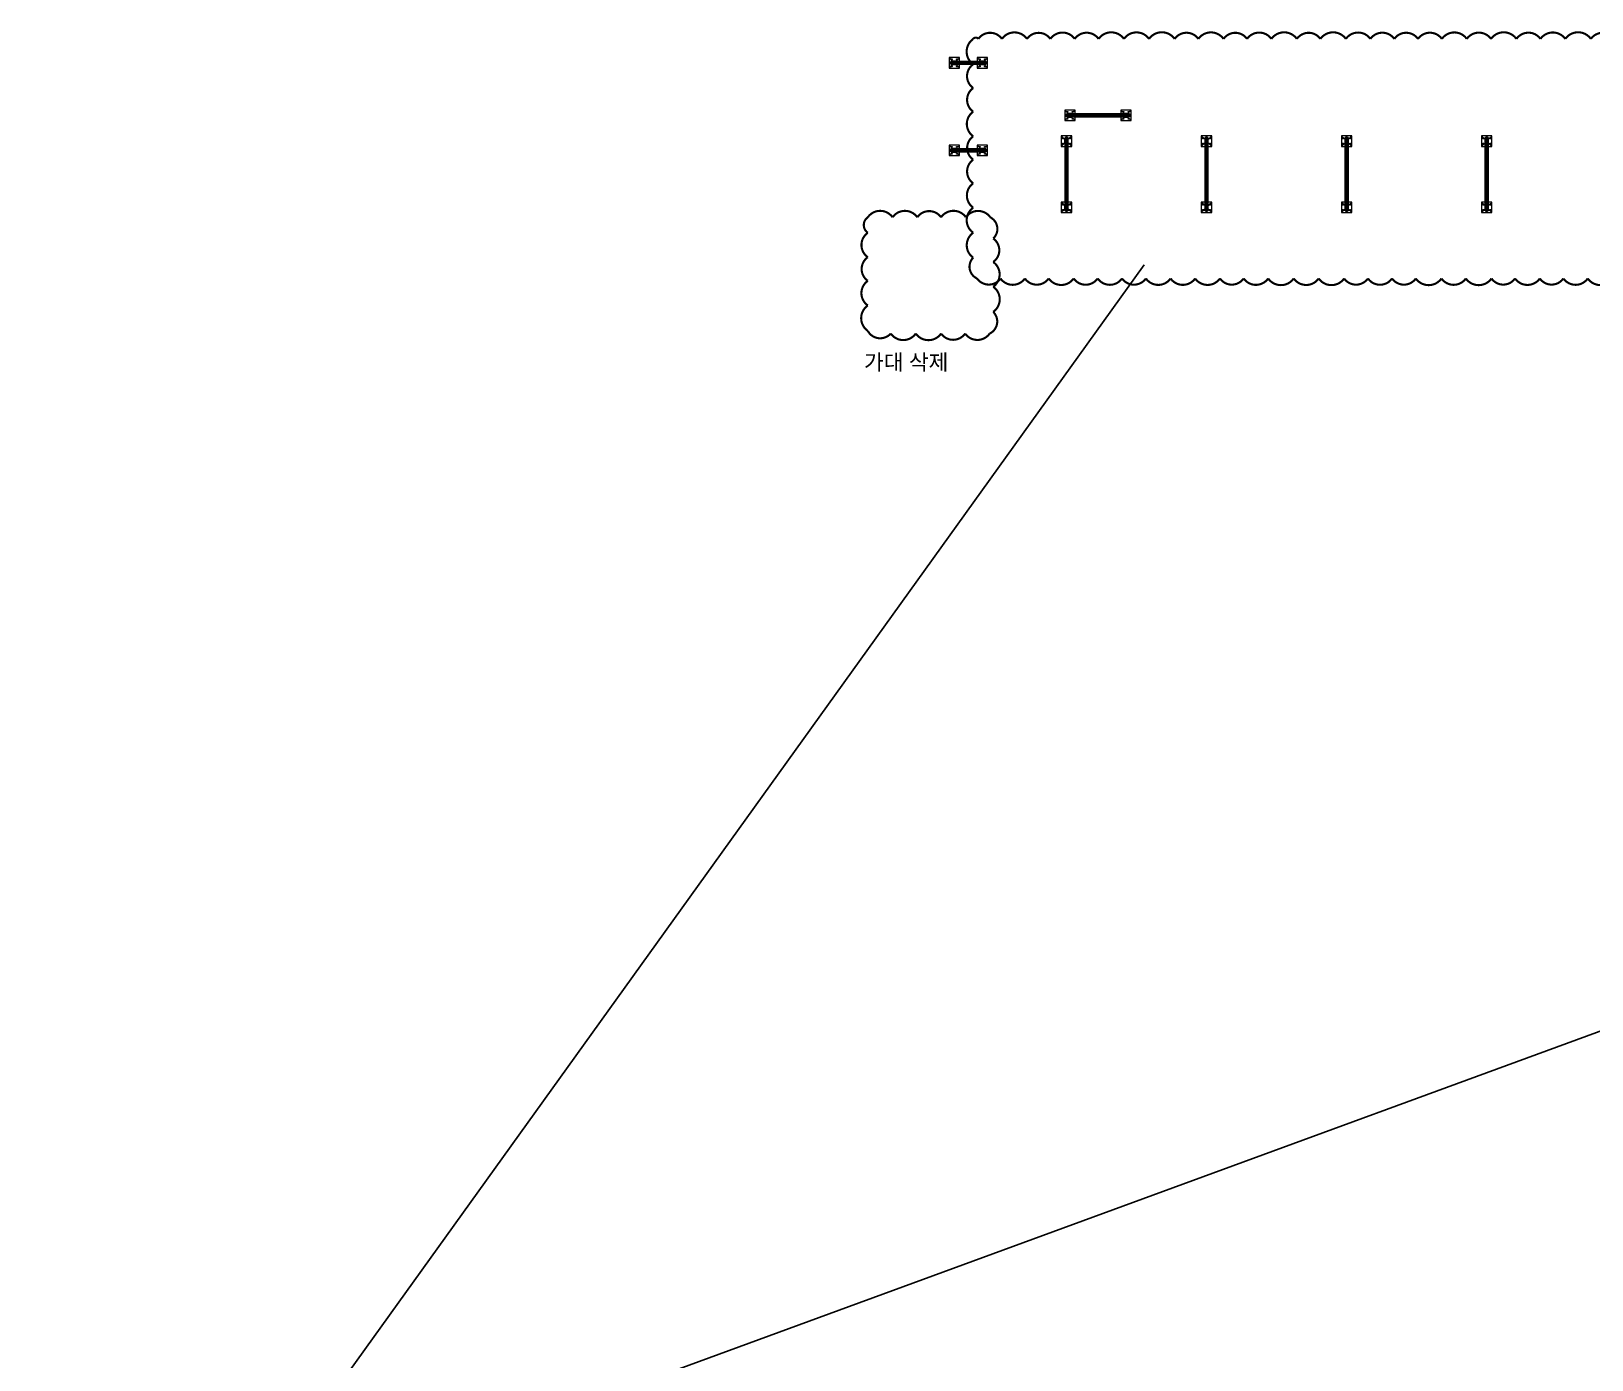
# Model space of a CAD drawing. Header units: millimetres. Extents: x 61566 to 504600, y -69328 to 118800.
# Drawn here: x 365121 to 387400, y 28133 to 47101 of the extents above; entities that cross this region are included whole.
import ezdxf
from ezdxf.enums import TextEntityAlignment as Align

# ---------------------------------------------------------------- set-up
doc = ezdxf.new("R2010")
doc.units = ezdxf.units.MM
doc.header["$LTSCALE"] = 200
doc.linetypes.add('CENTER2', pattern=[1.125, 0.75, -0.125, 0.125, -0.125])
doc.linetypes.add('phl_thick', pattern=[0])
doc.layers.get('DEFPOINTS').update_dxf_attribs({"color": 137})
doc.layers.add('@@P3_P4 환상망 SUPPORT', color=4, linetype='Continuous')
doc.styles.add('SUNJIN', font='malgun.ttf')

# ---------------------------------------------------------------- blocks, each defined once
blk = doc.blocks.new('A$Cd080613a')
at = {"layer": '@@P3_P4 환상망 SUPPORT', "color": 2, "linetype": 'phl_thick'}
for p, q in [((-20, 4.434), (-18.540497, 4.434)), ((-20, 1.034), (-20, 4.434)), ((-20, 1.034), (-18.540497, 1.034)), ((-18.540497, 4.434), (-11.18034, 4.434)), ((-18.540497, 1.034), (-18.540497, 4.434)), ((-18.540497, 1.034), (-11.18034, 1.034)), ((-13.5, 0), (-13.5, 1.034)), ((-13.5, 0), (-8, 0)), ((-11.18034, 4.434), (-10.999621, 4.526016)), ((-11.18034, 1.034), (-11.18034, 4.434)), ((-11.18034, 1.034), (-8.008727, 1.034)), ((-10.999621, 4.526016), (-10.817799, 4.607405)), ((-10.817799, 4.607405), (-10.635521, 4.678167)), ((-10.635521, 4.678167), (-10.453605, 4.738253)), ((-10.5, -10.466), (-10.5, 0)), ((-10.453605, 4.738253), (-10.273729, 4.787376)), ((-10.309559, 6.434007), (10.309559, 6.434007)), ((-10.273729, 4.787376), (-10.096742, 4.825514)), ((-10.096742, 4.825514), (-9.923378, 4.852767)), ((-9.923378, 4.852767), (-9.754732, 4.869109)), ((-9.754732, 4.869109), (-9.592018, 4.874416)), ((-9.43597, 4.869011), (-9.592018, 4.874416)), ((-9.45, 12.285517), (-8.5, 12.834)), ((-9.45, 12.285517), (-9.425949, 12.285517)), ((-9.45, 6.434), (-9.45, 12.285517)), ((-9.286802, 4.852541), (-9.43597, 4.869011)), ((-9.425949, 12.285517), (-9.225178, 12.382765)), ((-9.425949, 6.434), (-9.425949, 12.285517)), ((-9.14507, 4.825103), (-9.286802, 4.852541)), ((-9.225178, 12.382765), (-9.028632, 12.46982)), ((-9.011345, 4.786714), (-9.14507, 4.825103)), ((-9.028632, 12.46982), (-8.835734, 12.547031)), ((-8.886751, 4.737605), (-9.011345, 4.786714)), ((-8.771402, 4.677806), (-8.886751, 4.737605)), ((-8.835734, 12.547031), (-8.645934, 12.614685)), ((-8.66519, 4.60729), (-8.771402, 4.677806)), ((-8.568009, 4.52603), (-8.66519, 4.60729)), ((-8.645934, 12.614685), (-8.458704, 12.673015)), ((-8.479752, 4.434), (-8.568009, 4.52603)), ((-8.5, 12.834), (8.5, 12.834)), ((-8.383024, 4.342905), (-8.479752, 4.434)), ((-8.479752, 4.434), (8.479752, 4.434)), ((-8.458704, 12.673015), (-8.273532, 12.722205)), ((-8.298335, 4.244727), (-8.383024, 4.342905)), ((-8.225616, 4.140826), (-8.298335, 4.244727)), ((-8.273532, 12.722205), (-8.089918, 12.762387)), ((-8.164452, 4.032743), (-8.225616, 4.140826)), ((-8.114311, 3.921798), (-8.164452, 4.032743)), ((-8.073442, 3.805669), (-8.114311, 3.921798)), ((-8.089918, 12.762387), (-7.907369, 12.793645)), ((-8.041426, 3.683749), (-8.073442, 3.805669)), ((-8.018427, 3.556566), (-8.041426, 3.683749)), ((-8.004602, 3.42465), (-8.018427, 3.556566)), ((-8.006255, 0.977988), (-8.008727, 1.034)), ((-8.004136, 0.924002), (-8.006255, 0.977988)), ((-8.000031, 3.288557), (-8.004602, 3.42465)), ((-8.002394, 0.872075), (-8.004136, 0.924002)), ((-8.001102, 0.822352), (-8.002394, 0.872075)), ((-8.000288, 0.774408), (-8.001102, 0.822352)), ((-8, 0.727727), (-8.000288, 0.774408)), ((-8, -0.157176), (-8, 3.288561)), ((-7.997347, 2.169936), (-8, 2.238707)), ((-7.989459, 2.102767), (-7.997347, 2.169936)), ((-7.976272, 2.037446), (-7.989459, 2.102767)), ((-7.957771, 1.974207), (-7.976272, 2.037446)), ((-7.934047, 1.913249), (-7.957771, 1.974207)), ((-7.905217, 1.854768), (-7.934047, 1.913249)), ((-7.907369, 12.793645), (-7.725397, 12.816016)), ((-7.871396, 1.798956), (-7.905217, 1.854768)), ((-7.832213, 1.745381), (-7.871396, 1.798956)), ((-7.78686, 1.693336), (-7.832213, 1.745381)), ((-7.735268, 1.643293), (-7.78686, 1.693336)), ((-7.677382, 1.595741), (-7.735268, 1.643293)), ((-7.725397, 12.816016), (-7.543511, 12.829488)), ((-7.613221, 1.551128), (-7.677382, 1.595741)), ((-7.54299, 1.509804), (-7.613221, 1.551128)), ((-7.543511, 12.829488), (-7.361216, 12.834)), ((-7.466933, 1.472099), (-7.54299, 1.509804)), ((-7.385253, 1.438355), (-7.466933, 1.472099)), ((-7.298238, 1.408783), (-7.385253, 1.438355)), ((-7.17892, 12.829488), (-7.361216, 12.834)), ((-7.206336, 1.383563), (-7.298238, 1.408783)), ((-7.110023, 1.362871), (-7.206336, 1.383563)), ((-6.997035, 12.816016), (-7.17892, 12.829488)), ((-7.009788, 1.34687), (-7.110023, 1.362871)), ((-6.90625, 1.335597), (-7.009788, 1.34687)), ((-6.815063, 12.793645), (-6.997035, 12.816016)), ((-6.800099, 1.329011), (-6.90625, 1.335597)), ((-6.632514, 12.762387), (-6.815063, 12.793645)), ((-6.691977, 1.327135), (-6.800099, 1.329011)), ((-6.691977, 1.327135), (-6.581325, 1.329907)), ((-6.4489, 12.722205), (-6.632514, 12.762387)), ((-6.581325, 1.329907), (-6.467915, 1.337363)), ((-6.467915, 1.337363), (-6.352408, 1.349526)), ((-6.263728, 12.673015), (-6.4489, 12.722205)), ((-6.352408, 1.349526), (-6.235472, 1.366419)), ((-6.076497, 12.614685), (-6.263728, 12.673015)), ((-6.235472, 1.366419), (-6.117777, 1.387979)), ((-6.117777, 1.387979), (-6, 1.414014)), ((-5.886698, 12.547031), (-6.076497, 12.614685)), ((-6, 1.414014), (-5.30323, 1.57262)), ((-6, -1.216), (-6, 1.414014)), ((-5.6938, 12.46982), (-5.886698, 12.547031)), ((-5.497254, 12.382765), (-5.6938, 12.46982)), ((-5.296482, 12.285517), (-5.497254, 12.382765)), ((-5.30323, 1.57262), (-4.617331, 1.711087)), ((-5.296482, 12.285517), (-4.129467, 12.285517)), ((-5.296482, 6.434), (-5.296482, 12.285517)), ((-4.617331, 1.711087), (-3.940787, 1.829986)), ((-4.129467, 12.285517), (-3.727924, 12.382765)), ((-4.129467, 6.434), (-4.129467, 12.285517)), ((-3.940787, 1.829986), (-3.272149, 1.929801)), ((-3.727924, 12.382765), (-3.334832, 12.46982)), ((-3.334832, 12.46982), (-2.949037, 12.547031)), ((-3.272149, 1.929801), (-2.610019, 2.010935)), ((-2.949037, 12.547031), (-2.569437, 12.614685)), ((-2.610019, 2.010935), (-1.953047, 2.07371)), ((-2.569437, 12.614685), (-2.194977, 12.673015)), ((-2.194977, 12.673015), (-1.824632, 12.722205)), ((-1.953047, 2.07371), (-1.299912, 2.118373)), ((-1.824632, 12.722205), (-1.457404, 12.762387)), ((-1.457404, 12.762387), (-1.092307, 12.793645)), ((-1.299912, 2.118373), (-0.649322, 2.145102)), ((-1.092307, 12.793645), (-0.728363, 12.816016)), ((-0.728363, 12.816016), (-0.364591, 12.829488)), ((-0.649322, 2.145102), (0, 2.154)), ((-0.364591, 12.829488), (0, 12.834)), ((0.364591, 12.829488), (0, 12.834)), ((0.649322, 2.145102), (0, 2.154)), ((0.728363, 12.816016), (0.364591, 12.829488)), ((1.299912, 2.118373), (0.649322, 2.145102)), ((1.092307, 12.793645), (0.728363, 12.816016)), ((1.457404, 12.762387), (1.092307, 12.793645)), ((1.953047, 2.07371), (1.299912, 2.118373)), ((1.824632, 12.722205), (1.457404, 12.762387)), ((2.194977, 12.673015), (1.824632, 12.722205)), ((2.610019, 2.010935), (1.953047, 2.07371)), ((2.569437, 12.614685), (2.194977, 12.673015)), ((2.949037, 12.547031), (2.569437, 12.614685)), ((3.272149, 1.929801), (2.610019, 2.010935)), ((3.334832, 12.46982), (2.949037, 12.547031)), ((3.940787, 1.829986), (3.272149, 1.929801)), ((3.727924, 12.382765), (3.334832, 12.46982)), ((4.129467, 12.285517), (3.727924, 12.382765)), ((4.617331, 1.711087), (3.940787, 1.829986)), ((4.129467, 12.285517), (5.296482, 12.285517)), ((4.129467, 6.434), (4.129467, 12.285517)), ((5.30323, 1.57262), (4.617331, 1.711087)), ((5.296482, 12.285517), (5.517089, 12.391922)), ((5.296482, 6.434), (5.296482, 12.285517)), ((6, 1.414014), (5.30323, 1.57262)), ((5.517089, 12.391922), (5.732653, 12.48604)), ((5.732653, 12.48604), (5.943938, 12.568319)), ((5.943938, 12.568319), (6.151669, 12.639125)), ((6.117777, 1.387979), (6, 1.414014)), ((6, -1.216), (6, 1.414014)), ((6.235472, 1.366419), (6.117777, 1.387979)), ((6.151669, 12.639125), (6.356539, 12.698744)), ((6.352408, 1.349526), (6.235472, 1.366419)), ((6.467915, 1.337363), (6.352408, 1.349526)), ((6.356539, 12.698744), (6.559224, 12.747389)), ((6.581325, 1.329907), (6.467915, 1.337363)), ((6.559224, 12.747389), (6.760381, 12.785202)), ((6.691977, 1.327135), (6.581325, 1.329907)), ((6.691977, 1.327135), (6.800099, 1.329011)), ((6.760381, 12.785202), (6.960663, 12.812253)), ((6.800099, 1.329011), (6.90625, 1.335597)), ((6.90625, 1.335597), (7.009788, 1.34687)), ((6.960663, 12.812253), (7.160721, 12.828542)), ((7.009788, 1.34687), (7.110023, 1.362871)), ((7.110023, 1.362871), (7.206336, 1.383563)), ((7.160721, 12.828542), (7.361216, 12.834)), ((7.206336, 1.383563), (7.298238, 1.408783)), ((7.298238, 1.408783), (7.385253, 1.438355)), ((7.583949, 12.827266), (7.361216, 12.834)), ((7.385253, 1.438355), (7.466933, 1.472099)), ((7.466933, 1.472099), (7.54299, 1.509804)), ((7.54299, 1.509804), (7.613221, 1.551128)), ((7.806234, 12.80717), (7.583949, 12.827266)), ((7.613221, 1.551128), (7.677382, 1.595741)), ((7.677382, 1.595741), (7.735268, 1.643293)), ((7.735268, 1.643293), (7.78686, 1.693336)), ((7.78686, 1.693336), (7.832213, 1.745381)), ((8.028974, 12.773795), (7.806234, 12.80717)), ((7.832213, 1.745381), (7.871395, 1.798957)), ((7.871395, 1.798957), (7.905217, 1.854768)), ((7.905217, 1.854768), (7.934047, 1.913249)), ((7.934047, 1.913249), (7.957771, 1.974207)), ((7.957771, 1.974207), (7.976272, 2.037446)), ((7.976272, 2.037446), (7.989459, 2.102767)), ((7.989459, 2.102767), (7.997347, 2.169936)), ((7.997347, 2.169936), (8, 2.238707)), ((8, 3.288561), (8.004602, 3.42465)), ((8, -0.157176), (8, 3.288561)), ((8, 0.727727), (8.000288, 0.774408)), ((8, 0), (13.5, 0)), ((8.000288, 0.774408), (8.001102, 0.822352)), ((8.001102, 0.822352), (8.002394, 0.872075)), ((8.002394, 0.872075), (8.004128, 0.923982)), ((8.004128, 0.923982), (8.006255, 0.977988)), ((8.004602, 3.42465), (8.018427, 3.556566)), ((8.006255, 0.977988), (8.008727, 1.034)), ((8.008727, 1.034), (20, 1.034)), ((8.018427, 3.556566), (8.041426, 3.683749)), ((8.253062, 12.727113), (8.028974, 12.773795)), ((8.041426, 3.683749), (8.073442, 3.805669)), ((8.073442, 3.805669), (8.114311, 3.921798)), ((8.114311, 3.921798), (8.164452, 4.032743)), ((8.164452, 4.032743), (8.225616, 4.140826)), ((8.225616, 4.140826), (8.298335, 4.244727)), ((8.479397, 12.666988), (8.253062, 12.727113)), ((8.298335, 4.244727), (8.383024, 4.342905)), ((8.383024, 4.342905), (8.4798, 4.433966)), ((8.70889, 12.593179), (8.479397, 12.666988)), ((8.479752, 4.434), (8.567993, 4.526015)), ((9.45, 12.285517), (8.5, 12.834)), ((8.567993, 4.526015), (8.665364, 4.607404)), ((8.665364, 4.607404), (8.772082, 4.678167)), ((8.942483, 12.505333), (8.70889, 12.593179)), ((8.772082, 4.678167), (8.888251, 4.738253)), ((8.888251, 4.738253), (9.013275, 4.787375)), ((9.181157, 12.402978), (8.942483, 12.505333)), ((9.013275, 4.787375), (9.146859, 4.825513)), ((9.146859, 4.825513), (9.288848, 4.852767)), ((9.425949, 12.285517), (9.181157, 12.402978)), ((9.288848, 4.852767), (9.438622, 4.869109)), ((9.425949, 12.285517), (9.45, 12.285517)), ((9.425949, 6.434), (9.425949, 12.285517)), ((9.438622, 4.869109), (9.595039, 4.874416)), ((9.45, 6.434), (9.45, 12.285517)), ((9.757758, 4.869011), (9.595039, 4.874416)), ((9.925931, 4.852541), (9.757758, 4.869011)), ((10.099052, 4.825103), (9.925931, 4.852541)), ((10.276366, 4.786714), (10.099052, 4.825103)), ((10.45592, 4.737606), (10.276366, 4.786714)), ((10.63676, 4.677807), (10.45592, 4.737606)), ((10.5, -10.466), (10.5, 0)), ((10.81822, 4.607291), (10.63676, 4.677807)), ((10.999636, 4.526031), (10.81822, 4.607291)), ((11.18034, 4.434), (10.999636, 4.526031)), ((11.18034, 4.434), (18.540497, 4.434)), ((11.18034, 1.034), (11.18034, 4.434)), ((13.5, 0), (13.5, 1.034)), ((18.540497, 4.434), (20, 4.434)), ((18.540497, 1.034), (18.540497, 4.434)), ((20, 1.034), (20, 4.434)), ((-17.5, -10.466), (-6.800735, -10.466)), ((-17.5, -18.466001), (-17.5, -10.466)), ((-17.5, -18.466001), (17.5, -18.466001)), ((-6.800735, -16.249999), (-6.800735, -10.466)), ((-6.800735, -16.249999), (6.800735, -16.249999)), ((-6, -1.216), (6, -1.216)), ((-5, -20.63), (-5, -18.466001)), ((-4.064, -21.565999), (-5, -20.63)), ((-5, -20.63), (5, -20.63)), ((-4.064, -21.565999), (4.064, -21.565999)), ((4.064, -21.565999), (5, -20.63)), ((5, -20.63), (5, -18.466001)), ((6.800735, -10.466), (17.5, -10.466)), ((6.800735, -16.249999), (6.800735, -10.466)), ((14.5, -18.466001), (14.5, -10.466)), ((17.5, -18.466001), (17.5, -10.466))]:
    blk.add_line(p, q, dxfattribs=at)
for centre, start, end in [((-10.309559, -0.066037), 90.0000006357, 136.1868593859), ((10.309559, -0.066037), 43.8131406141, 89.9999993643)]:
    blk.add_arc(centre, 6.500044, start, end, dxfattribs=at)
for centre, start_param, end_param in [((-6, -0.157176), 3.1415926536, 4.7123889763), ((6, -0.157176), 4.7123889844, 6.2831853072)]:
    blk.add_ellipse(centre, major_axis=(2, 0), ratio=0.529412, start_param=start_param, end_param=end_param, dxfattribs=at)
blk = doc.blocks.new('A$Cbd301f87')
at = {"layer": '@@P3_P4 환상망 SUPPORT', "color": 5, "linetype": 'Continuous', "lineweight": 0, "extrusion": (2.22045e-16, 1, -2.22045e-16)}
for p, q in [((-75, 129), (75, 129)), ((-75, -21), (-75, 129)), ((-56.5, 97.5), (-56.5, 90.5)), ((-56.5, 17.5), (-56.5, 10.5)), ((-43.5, 90.5), (-43.5, 97.5)), ((-43.5, 10.5), (-43.5, 17.5)), ((-25, 55), (-25, 92)), ((-21, 55), (-25, 55)), ((-25, 16), (-25, 53)), ((-25, 53), (-21, 53)), ((-21, 92), (-21, 55)), ((-21, 53), (-21, 16)), ((-17, 100), (17, 100)), ((17, 96), (-17, 96)), ((-17, 12), (17, 12)), ((17, 8), (-17, 8)), ((21, 55), (21, 92)), ((25, 55), (21, 55)), ((21, 16), (21, 53)), ((21, 53), (25, 53)), ((25, 92), (25, 55)), ((25, 53), (25, 16)), ((43.5, 97.5), (43.5, 90.5)), ((43.5, 17.5), (43.5, 10.5)), ((56.5, 90.5), (56.5, 97.5)), ((56.5, 10.5), (56.5, 17.5)), ((75, 129), (75, -21)), ((75, -21), (-75, -21))]:
    blk.add_line(p, q, dxfattribs=at)
at = {"layer": '@@P3_P4 환상망 SUPPORT', "color": 10, "linetype": 'CENTER2', "lineweight": 0, "extrusion": (2.22045e-16, 1, -2.22045e-16)}
for p, q in [((-75, 129), (75, -21)), ((75, 129), (-75, -21))]:
    blk.add_line(p, q, dxfattribs=at)
at = {"layer": '@@P3_P4 환상망 SUPPORT', "color": 5, "linetype": 'Continuous', "lineweight": 0, "extrusion": (-4.93038e-32, -2.22045e-16, -1)}
blk.add_circle((15, 18), 4, dxfattribs=at)
at = {"layer": '@@P3_P4 환상망 SUPPORT', "color": 5, "linetype": 'Continuous', "lineweight": 0}
blk.add_circle((15, 90), 4, dxfattribs=at)
for centre, radius, start, end in [((-50, 97.5), 6.5, 0, 180), ((-50, 90.5), 6.5, 180, 0), ((-50, 17.5), 6.5, 0, 180), ((-50, 10.5), 6.5, 180, 0), ((-17, 92), 4, 90, 180), ((-17, 16), 4, 180, 270), ((17, 92), 4, 0, 90), ((17, 16), 4, 270, 0), ((50, 97.5), 6.5, 0, 180), ((50, 90.5), 6.5, 180, 0), ((50, 17.5), 6.5, 0, 180), ((50, 10.5), 6.5, 180, 0)]:
    blk.add_arc(centre, radius, start, end, dxfattribs=at)
at = {"layer": '@@P3_P4 환상망 SUPPORT', "color": 5, "linetype": 'Continuous', "lineweight": 0, "extrusion": (-4.93038e-32, -2.22045e-16, -1)}
for centre, start, end in [((17, 92), 0, 90), ((17, 16), 270, 0), ((-17, 92), 90, 180), ((-17, 16), 180, 270)]:
    blk.add_arc(centre, 8, start, end, dxfattribs=at)
at = {"layer": '@@P3_P4 환상망 SUPPORT', "color": 2, "linetype": 'Continuous', "xscale": -1}
blk.add_blockref('A$Cd080613a', (0, 100), dxfattribs=at)
at = {"layer": '@@P3_P4 환상망 SUPPORT', "color": 2, "linetype": 'Continuous', "rotation": 180}
blk.add_blockref('A$Cd080613a', (0, 8), dxfattribs=at)
blk = doc.blocks.new('A$C5ad7675c')
at = {"layer": '@@P3_P4 환상망 SUPPORT', "linetype": 'phl_thick'}
for p, q in [((-20.5, 31.329156), (-20.5, 36.1)), ((-20.5, 4.099998), (-20.5, 29.670844)), ((-18, 4.099998), (-18, 36.1)), ((-16.4, 2.5), (16.4, 2.5)), ((-15.6, 41), (-15.1, 41)), ((-15.6, 38.5), (-15.1, 38.5)), ((-13.5, 33.5), (-13.5, 36.9)), ((-13.5, 33.5), (-11, 33.5)), ((-11, 33.5), (-11, 36.9)), ((11, 33.5), (11, 36.9)), ((11, 33.5), (13.5, 33.5)), ((13.5, 33.5), (13.5, 36.9)), ((15.1, 41), (15.6, 41)), ((15.1, 38.5), (15.6, 38.5)), ((18, 4.099998), (18, 36.1)), ((20.5, 31.329156), (20.5, 36.1)), ((20.5, 4.099998), (20.5, 29.670844)), ((-20.5, -29.670845), (-20.5, -4.099998)), ((-20.5, -36.099998), (-20.5, -31.329155)), ((-18, -36.099998), (-18, -4.099998)), ((-16.4, -2.5), (16.4, -2.5)), ((-15.6, -38.5), (-15.1, -38.5)), ((-15.6, -41), (-15.1, -41)), ((-13.5, -33.5), (-11, -33.5)), ((-13.5, -36.900002), (-13.5, -33.5)), ((-11, -36.900002), (-11, -33.5)), ((11, -33.5), (13.5, -33.5)), ((11, -36.900002), (11, -33.5)), ((13.5, -36.900002), (13.5, -33.5)), ((15.1, -38.5), (15.6, -38.5)), ((15.1, -41), (15.6, -41)), ((18, -36.099998), (18, -4.099998)), ((20.5, -29.670845), (20.5, -4.099998)), ((20.5, -36.099998), (20.5, -31.329155))]:
    blk.add_line(p, q, dxfattribs=at)
for centre, radius, start, end in [((-19.25, 31.329156), 1.250001, 180, 213.5573073642), ((-15.6, 36.1), 4.9, 89.9999999125, 180), ((-19.25, 29.670844), 1.25, 146.4426896568, 180), ((-16.4, 4.1), 4.1, 180, 270.0000051939), ((-16.4, -4.1), 4.1, 89.9999948061, 180), ((-20.5, 30.5), 0.25, 326.4426865497, 33.5573134503), ((-15.6, 36.1), 2.4, 90.0000095032, 180), ((-16.4, 4.1), 1.6, 180, 270.0000136712), ((-15.1, 36.9), 4.1, 0, 89.9999998633), ((-15.1, 36.9), 1.6, 0, 90.0000136712), ((15.1, 36.9), 4.1, 90.0000001372, 180), ((15.1, 36.9), 1.6, 89.9999863288, 180), ((15.6, 36.1), 4.9, 0, 90.0000000871), ((15.6, 36.1), 2.4, 0, 89.9999904968), ((16.4, 4.1), 1.6, 269.9999863288, 0), ((16.4, 4.1), 4.1, 269.9999948061, 0), ((16.4, -4.1), 4.1, 0, 90.0000051939), ((20.5, 30.5), 0.25, 146.4426865497, 213.5573134503), ((19.25, 31.329156), 1.25, 326.4426896568, 0), ((19.25, 29.670844), 1.250001, 0, 33.5573073642), ((-19.25, -29.670844), 1.250001, 180.0000580064, 213.5573802197), ((-19.25, -31.329156), 1.25, 146.4426168014, 180), ((-15.6, -36.1), 4.9, 180, 269.9999956273), ((-20.5, -30.5), 0.25, 326.443050827, 33.556949173), ((-16.4, -4.1), 1.6, 89.9999863288, 180), ((-15.6, -36.1), 2.4, 180, 269.9999904968), ((-15.1, -36.9), 1.6, 269.9999863288, 0), ((-15.1, -36.9), 4.1, 269.9999948061, 0), ((15.1, -36.9), 4.1, 180, 270.0000051939), ((15.1, -36.9), 1.6, 180, 270.0000136712), ((15.6, -36.1), 2.4, 270.0000095032, 0), ((15.6, -36.1), 4.9, 270.0000043727, 0), ((16.4, -4.1), 1.6, 0, 90.0000136712), ((20.5, -30.5), 0.25, 146.443050827, 213.556949173), ((19.25, -29.670844), 1.25, 326.4426168014, 0), ((19.25, -31.329156), 1.250001, 0.0000580064, 33.5573802197)]:
    blk.add_arc(centre, radius, start, end, dxfattribs=at)
blk = doc.blocks.new('*U3917')
at = {"layer": '@@P3_P4 환상망 SUPPORT', "linetype": 'phl_thick'}
for p, q in [((-20, 0), (-20, 862)), ((-16, 0), (-16, 862)), ((-15, 0), (-15, 862)), ((-11, 0), (-11, 862)), ((-7, 817), (-7, 833)), ((-7, 767), (-7, 783)), ((-7, 717), (-7, 733)), ((-7, 667), (-7, 683)), ((7, 817), (7, 833)), ((7, 767), (7, 783)), ((7, 717), (7, 733)), ((7, 667), (7, 683)), ((11, 0), (11, 862)), ((15, 0), (15, 862)), ((16, 0), (16, 862)), ((20, 0), (20, 862)), ((-7, 617), (-7, 633)), ((-7, 567), (-7, 583)), ((-7, 517), (-7, 533)), ((-7, 467), (-7, 483)), ((7, 617), (7, 633)), ((7, 567), (7, 583)), ((7, 517), (7, 533)), ((7, 467), (7, 483)), ((-7, 417), (-7, 433)), ((-7, 367), (-7, 383)), ((-7, 317), (-7, 333)), ((-7, 267), (-7, 283)), ((-7, 217), (-7, 233)), ((7, 417), (7, 433)), ((7, 367), (7, 383)), ((7, 317), (7, 333)), ((7, 267), (7, 283)), ((7, 217), (7, 233)), ((-7, 167), (-7, 183)), ((-7, 117), (-7, 133)), ((-7, 67), (-7, 83)), ((-7, 17), (-7, 33)), ((7, 167), (7, 183)), ((7, 117), (7, 133)), ((7, 67), (7, 83)), ((7, 17), (7, 33))]:
    blk.add_line(p, q, dxfattribs=at)
at = {"layer": '@@P3_P4 환상망 SUPPORT', "linetype": 'Continuous'}
for p, q in [((-20, 862), (20, 862)), ((-20, 0), (20, 0))]:
    blk.add_line(p, q, dxfattribs=at)
at = {"layer": '@@P3_P4 환상망 SUPPORT', "linetype": 'phl_thick'}
for centre, start, end in [((0, 833), 0.0003, 180.0003), ((0, 817), 180.0003, 0.0003), ((0, 783), 0.0003, 180.0003), ((0, 767), 180.0003, 0.0003), ((0, 733), 0.0003, 180.0003), ((0, 717), 180.0003, 0.0003), ((0, 683), 0.0003, 180.0003), ((0, 667), 180.0003, 0.0003), ((0, 633), 0.0003, 180.0003), ((0, 617), 180.0003, 0.0003), ((0, 583), 0.0003, 180.0003), ((0, 567), 180.0003, 0.0003), ((0, 533), 0.0003, 180.0003), ((0, 517), 180.0003, 0.0003), ((0, 483), 0.0003, 180.0003), ((0, 467), 180.0003, 0.0003), ((0, 433), 0.0003, 180.0003), ((0, 417), 180.0003, 0.0003), ((0, 383), 0.0003, 180.0003), ((0, 367), 180.0003, 0.0003), ((0, 333), 0.0003, 180.0003), ((0, 317), 180.0003, 0.0003), ((0, 283), 0.0003, 180.0003), ((0, 267), 180.0003, 0.0003), ((0, 233), 0.0003, 180.0003), ((0, 217), 180.0003, 0.0003), ((0, 183), 0.0003, 180.0003), ((0, 167), 180.0003, 0.0003), ((0, 133), 0.0003, 180.0003), ((0, 117), 180.0003, 0.0003), ((0, 83), 0.0003, 180.0003), ((0, 67), 180.0003, 0.0003), ((0, 33), 0.0003, 180.0003), ((0, 17), 180.0003, 0.0003)]:
    blk.add_arc(centre, 7, start, end, dxfattribs=at)
blk = doc.blocks.new('*U3920')
at = {"layer": '@@P3_P4 환상망 SUPPORT', "linetype": 'phl_thick'}
for p, q in [((-20.5, 0), (-20.5, 716)), ((-15.6, 0), (-15.6, 716)), ((-15.1, 0), (-15.1, 716)), ((-11, 0), (-11, 716)), ((-7, 667), (-7, 683)), ((7, 667), (7, 683)), ((11, 0), (11, 716)), ((15.1, 0), (15.1, 716)), ((15.6, 0), (15.6, 716)), ((20.5, 0), (20.5, 716)), ((-7, 617), (-7, 633)), ((-7, 567), (-7, 583)), ((-7, 517), (-7, 533)), ((-7, 467), (-7, 483)), ((7, 617), (7, 633)), ((7, 567), (7, 583)), ((7, 517), (7, 533)), ((7, 467), (7, 483)), ((-7, 417), (-7, 433)), ((-7, 367), (-7, 383)), ((-7, 317), (-7, 333)), ((-7, 267), (-7, 283)), ((-7, 217), (-7, 233)), ((7, 417), (7, 433)), ((7, 367), (7, 383)), ((7, 317), (7, 333)), ((7, 267), (7, 283)), ((7, 217), (7, 233)), ((-7, 167), (-7, 183)), ((-7, 117), (-7, 133)), ((-7, 67), (-7, 83)), ((-7, 17), (-7, 33)), ((7, 167), (7, 183)), ((7, 117), (7, 133)), ((7, 67), (7, 83)), ((7, 17), (7, 33))]:
    blk.add_line(p, q, dxfattribs=at)
at = {"layer": '@@P3_P4 환상망 SUPPORT', "linetype": 'Continuous'}
for p, q in [((-20.5, 716), (20.5, 716)), ((-20.5, 0), (20.5, 0))]:
    blk.add_line(p, q, dxfattribs=at)
at = {"layer": '@@P3_P4 환상망 SUPPORT', "linetype": 'phl_thick'}
for centre, start, end in [((0, 683.000037), 0.0003062585, 180.0003062585), ((0, 666.999963), 180.0003062585, 0.0003062585), ((0, 633.000037), 0.0003062585, 180.0003062585), ((0, 616.999963), 180.0003062585, 0.0003062585), ((0, 583.000037), 0.0003062585, 180.0003062585), ((0, 566.999963), 180.0003062585, 0.0003062585), ((0, 533.000037), 0.0003062585, 180.0003062585), ((0, 516.999963), 180.0003062585, 0.0003062585), ((0, 483.000037), 0.0003062585, 180.0003062585), ((0, 466.999963), 180.0003062585, 0.0003062585), ((0, 433.000037), 0.0003062585, 180.0003062585), ((0, 416.999963), 180.0003062585, 0.0003062585), ((0, 383.000037), 0.0003062585, 180.0003062585), ((0, 366.999963), 180.0003062585, 0.0003062585), ((0, 333.000037), 0.0003062585, 180.0003062585), ((0, 316.999963), 180.0003062585, 0.0003062585), ((0, 283.000037), 0.0003062585, 180.0003062585), ((0, 266.999963), 180.0003062585, 0.0003062585), ((0, 233.000037), 0.0003062585, 180.0003062585), ((0, 216.999963), 180.0003062585, 0.0003062585), ((0, 183.000037), 0.0003062585, 180.0003062585), ((0, 166.999963), 180.0003062585, 0.0003062585), ((0, 133.000037), 0.0003062585, 180.0003062585), ((0, 116.999963), 180.0003062585, 0.0003062585), ((0, 83.000037), 0.0003062585, 180.0003062585), ((0, 66.999963), 180.0003062585, 0.0003062585), ((0, 33.000037), 0.0003062585, 180.0003062585), ((0, 16.999963), 180.0003062585, 0.0003062585)]:
    blk.add_arc(centre, 7, start, end, dxfattribs=at)
blk = doc.blocks.new('*U3921')
at = {"layer": '@@P3_P4 환상망 SUPPORT', "linetype": 'phl_thick'}
for p, q in [((-20.5, 0), (-20.5, 316)), ((-15.6, 0), (-15.6, 316)), ((-15.1, 0), (-15.1, 316)), ((-11, 0), (-11, 316)), ((-7, 267), (-7, 283)), ((-7, 217), (-7, 233)), ((7, 267), (7, 283)), ((7, 217), (7, 233)), ((11, 0), (11, 316)), ((15.1, 0), (15.1, 316)), ((15.6, 0), (15.6, 316)), ((20.5, 0), (20.5, 316)), ((-7, 167), (-7, 183)), ((-7, 117), (-7, 133)), ((-7, 67), (-7, 83)), ((-7, 17), (-7, 33)), ((7, 167), (7, 183)), ((7, 117), (7, 133)), ((7, 67), (7, 83)), ((7, 17), (7, 33))]:
    blk.add_line(p, q, dxfattribs=at)
at = {"layer": '@@P3_P4 환상망 SUPPORT', "linetype": 'Continuous'}
for p, q in [((-20.5, 316), (20.5, 316)), ((-20.5, 0), (20.5, 0))]:
    blk.add_line(p, q, dxfattribs=at)
at = {"layer": '@@P3_P4 환상망 SUPPORT', "linetype": 'phl_thick'}
for centre, start, end in [((0, 283.000037), 0.0003062585, 180.0003062585), ((0, 266.999963), 180.0003062585, 0.0003062585), ((0, 233.000037), 0.0003062585, 180.0003062585), ((0, 216.999963), 180.0003062585, 0.0003062585), ((0, 183.000037), 0.0003062585, 180.0003062585), ((0, 166.999963), 180.0003062585, 0.0003062585), ((0, 133.000037), 0.0003062585, 180.0003062585), ((0, 116.999963), 180.0003062585, 0.0003062585), ((0, 83.000037), 0.0003062585, 180.0003062585), ((0, 66.999963), 180.0003062585, 0.0003062585), ((0, 33.000037), 0.0003062585, 180.0003062585), ((0, 16.999963), 180.0003062585, 0.0003062585)]:
    blk.add_arc(centre, 7, start, end, dxfattribs=at)

msp = doc.modelspace()

# ---------------------------------------------------------------- linework, layer by layer
at = {"layer": 'DEFPOINTS', "color": 1}
for p, q in [((423727.7, 46097.2), (257557.6, -14812.2)), ((381007.8, 43766.6), (306378.2, -60109.2))]:
    msp.add_line(p, q, dxfattribs=at)
at = {"layer": 'DEFPOINTS', "color": 1, "const_width": 30}
msp.add_lwpolyline([(387724.8, 46990.6, 0.5206), (387386.7, 46990.6, 0.5206), (387021.2, 46990.6, 0.5206), (386667.5, 46990.6, 0.5206), (386324.6, 46990.6, 0.5206), (385961.1, 46990.6, 0.5206), (385615.7, 46990.6, 0.5206), (385259.6, 46990.6, 0.5206), (384919.1, 46990.6, 0.5206), (384580.6, 46990.6, 0.5206), (384239.4, 46990.6, 0.5206), (383889, 46990.6, 0.5206), (383526.1, 46990.6, 0.5206), (383189.3, 46990.6, 0.5206), (382826.4, 46990.6, 0.5206), (382478.6, 46990.6, 0.5206), (382142.6, 46990.6, 0.5206), (381783.7, 46990.6, 0.5206), (381444.7, 46990.6, 0.5206), (381079.4, 46990.6, 0.5206), (380720.7, 46990.6, 0.5206), (380358.8, 46990.6, 0.5206), (380018.6, 46990.6, 0.5206), (379670.3, 46990.6, 0.5206), (379336.8, 46990.6, 0.5206), (378978.9, 46990.6, 0.5206), (378641.8, 46990.6, 0.5206), (378569.5, 46990.6, 0.5206), (378569.5, 46629.3, 0.5206), (378569.5, 46289.1, 0.5206), (378569.5, 45952, 0.5206), (378569.5, 45600.5, 0.5206), (378569.5, 45266.7, 0.5206), (378569.5, 44929.6, 0.5206), (378569.5, 44581.4, 0.5206), (378569.5, 44223.4, 0.5206), (378569.5, 43867.6, 0.5206), (378623.7, 43570.6, 0.5206), (378959.4, 43570.6, 0.5206), (379307.1, 43570.6, 0.5206), (379647, 43570.6, 0.5206), (380003.2, 43570.6, 0.5206), (380346, 43570.6, 0.5206), (380693.6, 43570.6, 0.5206), (381034.6, 43570.6, 0.5206), (381386.9, 43570.6, 0.5206), (381737.6, 43570.6, 0.5206), (382091.6, 43570.6, 0.5206), (382430.2, 43570.6, 0.5206), (382780, 43570.6, 0.5206), (383144.9, 43570.6, 0.5206), (383501, 43570.6, 0.5206), (383864.7, 43570.6, 0.5206), (384204.2, 43570.6, 0.5206), (384548.6, 43570.6, 0.5206), (384887.8, 43570.6, 0.5206), (385253.7, 43570.6, 0.5206), (385602, 43570.6, 0.5206), (385968.1, 43570.6, 0.5206), (386304.6, 43570.6, 0.5206), (386658.4, 43570.6, 0.5206), (386994.8, 43570.6, 0.5206), (387342.5, 43570.6, 0.5206), (387706.4, 43570.6, 0.5206)], format="xyb", dxfattribs=at)
at = {"layer": 'DEFPOINTS', "color": 4, "const_width": 30}
msp.add_lwpolyline([(377417.6, 44444.2, -0.5206), (377770.8, 44444.2, -0.5206), (378109.6, 44444.2, -0.5206), (378464.7, 44444.2, -0.5206), (378812.8, 44444.2, -0.5206), (378854.5, 44141.1, -0.5206), (378854.5, 43805.9, -0.5206), (378854.5, 43452.7, -0.5206), (378854.5, 43093.7, -0.5206), (378804.4, 42784.2, -0.5206), (378454, 42784.2, -0.5206), (378110.8, 42784.2, -0.5206), (377748.7, 42784.2, -0.5206), (377391.6, 42784.2, -0.5206), (377064.5, 42821.8, -0.5206), (377064.5, 43185.5, -0.5206), (377064.5, 43536.5, -0.5206), (377064.5, 43874.5, -0.5206), (377064.5, 44223, -0.5206), (377064.5, 44444.2, -0.5206)], format="xyb", close=True, dxfattribs=at)

# ---------------------------------------------------------------- block references
at = {"layer": '@@P3_P4 환상망 SUPPORT', "linetype": 'Continuous', "xscale": -1}
for name, p, rotation in [('A$Cbd301f87', (378354, 46650), 89.99999999999977), ('A$C5ad7675c', (378300, 46650), 89.99999999999977), ('A$Cbd301f87', (378754, 46650), 89.99999999999972), ('A$C5ad7675c', (378700, 46650), 89.99999999999972), ('A$Cbd301f87', (380003.9, 45900), 89.9999999999998), ('A$C5ad7675c', (379949.9, 45900), 89.9999999999998), ('A$Cbd301f87', (380803.9, 45900), 89.99999999999977), ('A$C5ad7675c', (380749.9, 45900), 89.99999999999977), ('A$Cbd301f87', (378354, 45400), 89.99999999999979), ('A$Cbd301f87', (378754, 45400), 89.99999999999973), ('A$Cbd301f87', (379900, 45586), 179.9999999999999), ('A$C5ad7675c', (379900, 45532), 179.9999999999999), ('A$Cbd301f87', (381900, 45586), 179.9999999999999), ('A$C5ad7675c', (381900, 45532), 179.9999999999999), ('A$Cbd301f87', (383900, 45586), 179.9999999999999), ('A$C5ad7675c', (383900, 45532), 179.9999999999999), ('A$Cbd301f87', (385900, 45586), 179.9999999999999), ('A$C5ad7675c', (385900, 45532), 179.9999999999999), ('A$C5ad7675c', (378300, 45400), 89.99999999999979), ('A$C5ad7675c', (378700, 45400), 89.99999999999973), ('A$Cbd301f87', (379900, 44640.3), 179.9999999999999), ('A$C5ad7675c', (379900, 44586.3), 179.9999999999999), ('A$Cbd301f87', (381900, 44640.3), 179.9999999999999), ('A$C5ad7675c', (381900, 44586.3), 179.9999999999999), ('A$Cbd301f87', (383900, 44640.3), 179.9999999999999), ('A$C5ad7675c', (383900, 44586.3), 179.9999999999999), ('A$Cbd301f87', (385900, 44640.3), 179.9999999999999), ('A$C5ad7675c', (385900, 44586.3), 179.9999999999999)]:
    msp.add_blockref(name, p, dxfattribs=dict(at, rotation=rotation))
at = {"layer": '@@P3_P4 환상망 SUPPORT', "linetype": 'Continuous', "rotation": 270}
for name, p in [('*U3921', (378342, 46650)), ('*U3920', (379991.9, 45900)), ('*U3921', (378342, 45400))]:
    msp.add_blockref(name, p, dxfattribs=at)
at = {"layer": '@@P3_P4 환상망 SUPPORT', "linetype": 'Continuous'}
for p in [(379900, 44628.3), (381900, 44628.3), (383900, 44628.3), (385900, 44628.3)]:
    msp.add_blockref('*U3917', p, dxfattribs=at)

# ---------------------------------------------------------------- texts
at = {"layer": 'DEFPOINTS', "color": 4, "style": 'SUNJIN'}
msp.add_text('가대 삭제', height=225, dxfattribs=at).set_placement((377009.6, 42376.5), align=Align.MIDDLE_LEFT)

doc.saveas('drawing.dxf')
